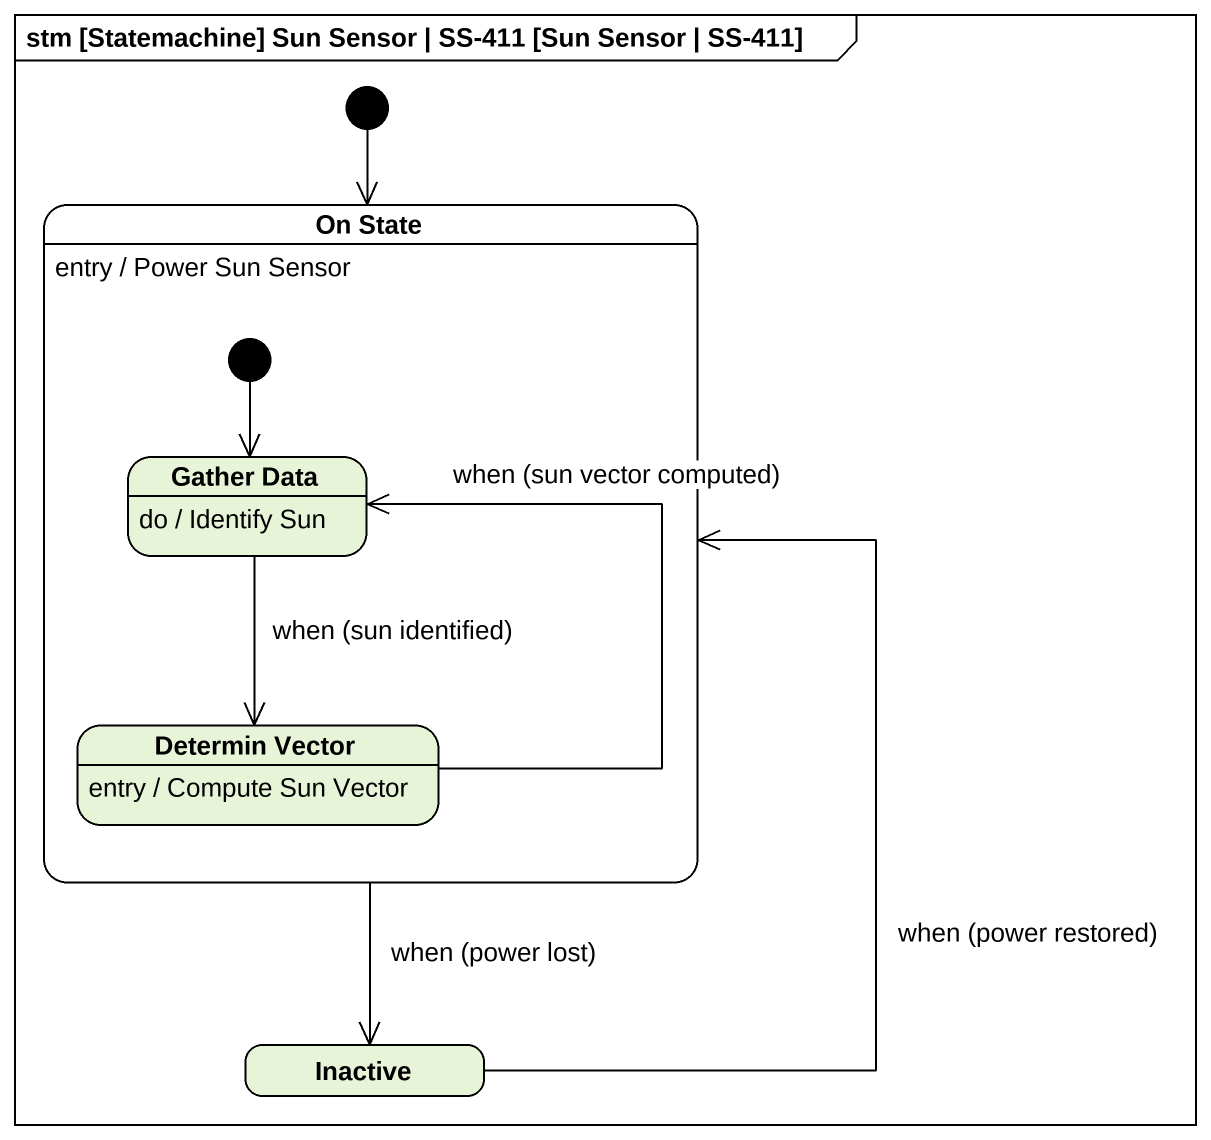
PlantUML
@startuml
mainframe stm [Statemachine] Sun Sensor | SS-411 [Sun Sensor | SS-411]
hide empty description
state "On State" as On_State {
  state "Gather Data" as Gather_Data
  Gather_Data : do / Identify Sun
  state "Determin Vector" as Determin_Vector
  Determin_Vector : entry / Compute Sun Vector
  [*] --> Gather_Data
}
On_State : entry / Power Sun Sensor
state Inactive
[*] --> On_State
On_State --> Inactive : when (power lost)
Gather_Data --> Determin_Vector : when (sun identified)
Determin_Vector -up-> Gather_Data : when (sun vector computed)
Inactive -up-> On_State : when (power restored)
@enduml
